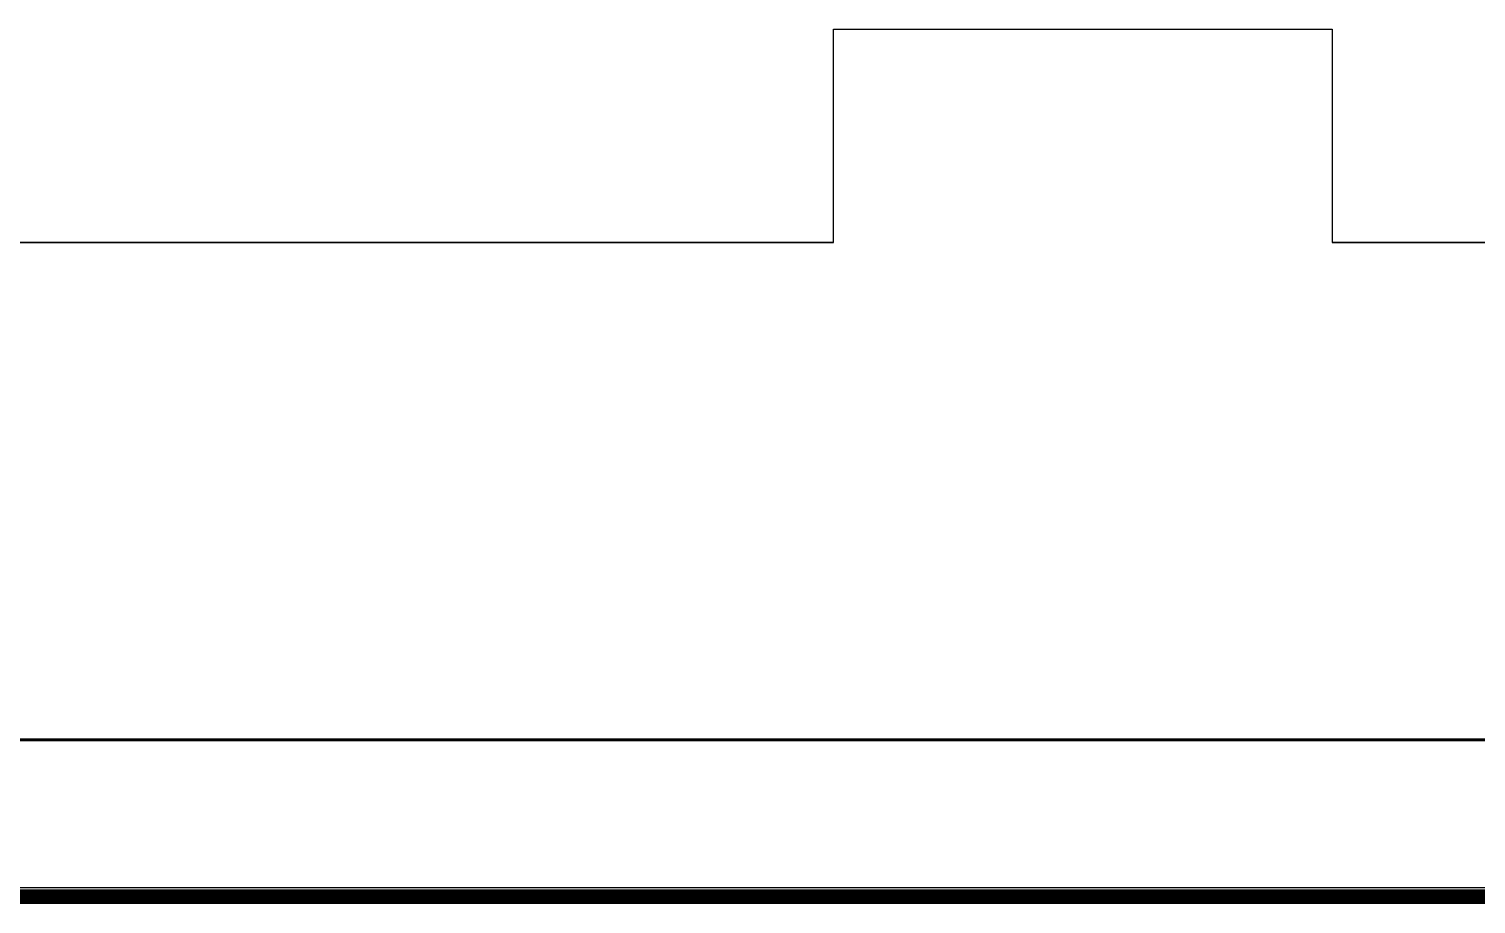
# Model space of a CAD drawing. Header units: millimetres. Extents: x 3191 to 879702, y -27549 to 222194.
# Drawn here: x 757891 to 767679, y -7565 to -1643 of the extents above; entities that cross this region are included whole.
import ezdxf

# ---------------------------------------------------------------- set-up
doc = ezdxf.new("R2010")
doc.units = ezdxf.units.MM
doc.header["$MEASUREMENT"] = 0
doc.layers.add('Forklift-Forkliftway', color=30, linetype='Continuous')
doc.layers.add('Worker-Walkway', color=8, linetype='Continuous')

msp = doc.modelspace()

# ---------------------------------------------------------------- linework, layer by layer
at = {"const_width": 100}
msp.add_lwpolyline([(754035.94672, -7514.64375), (775620.85434, -7514.64375), (775620.85434, 35983.22732)], dxfattribs=at)
at = {"layer": 'Forklift-Forkliftway'}
for points in [[(763332.68274, -3089.31102), (763332.68274, -1644.31102), (766705.18274, -1644.31102), (766705.18274, -3089.31102)], [(738120.85462, -6449.31102), (774564.18255, -6449.31102), (774564.18255, -3089.31102), (766705.18274, -3089.31102)], [(766705.18274, -3089.31102), (774564.18255, -3089.31102), (774564.18255, -6449.31114), (738120.85462, -6449.31089)], [(763332.68274, -3089.31102), (744627.4705, -3089.31102)], [(744627.4705, -3089.31102), (763332.68274, -3089.31102)]]:
    msp.add_lwpolyline(points, dxfattribs=at)
at = {"layer": 'Worker-Walkway'}
for points in [[(755414.63181, -6458.31102), (774573.18263, -6458.31102)], [(774550.18251, -7455.31102), (754051.89602, -7455.31102)]]:
    msp.add_lwpolyline(points, dxfattribs=at)

doc.saveas('drawing.dxf')
